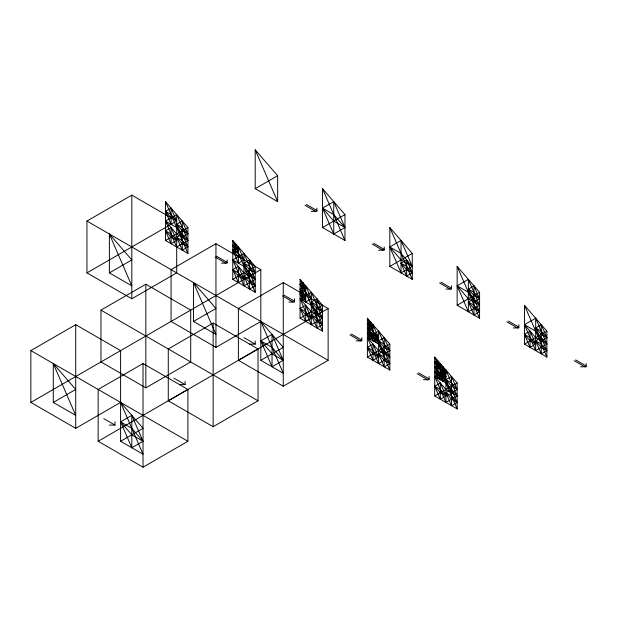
<?xml version="1.0" encoding="UTF-8"?>
<svg xmlns="http://www.w3.org/2000/svg" width="617" height="617" viewBox="0 0 617 617"><rect width="100%" height="100%" fill="white"/><g stroke="black" fill="none" stroke-linecap="round" stroke-linejoin="round"><path stroke-width="0.93" d="M86.943 221.063L131.814 195.157L176.686 221.063L86.943 272.876L86.943 221.063L328.128 360.313L328.128 308.5L283.257 282.594L238.386 308.5L238.386 360.313L283.257 386.219L328.128 360.313M171.079 208.106L165.472 211.346L171.079 224.303L171.079 208.106L176.686 221.063L171.079 214.585L165.472 211.346L171.079 217.824M176.686 214.585L165.472 221.063L176.686 246.97L187.907 240.491L176.686 214.585L176.686 272.876L131.814 298.782L86.943 272.876M171.079 227.542L165.472 230.781L171.079 243.73L176.686 240.491L171.079 227.542L171.079 243.73M182.293 221.063L176.686 224.303L182.293 237.26L187.907 234.02L182.293 221.063L182.293 250.209L187.907 246.97L182.293 234.02L176.686 237.26L182.293 250.209M109.379 272.876L131.814 259.927L109.379 234.02L109.379 272.876L131.814 285.833L109.379 234.02M165.472 240.491L187.907 227.542L165.472 201.636L165.472 240.491L187.907 253.448L187.907 227.542M255.214 188.679L277.65 175.729L255.214 149.815L255.214 188.679L277.65 201.636L277.65 175.729M30.85 350.595L75.721 324.689L120.593 350.595L120.593 441.271L143.028 454.228L120.593 402.415L75.721 428.321L30.85 402.415L30.85 350.595L187.907 441.271L187.907 389.458L143.028 363.552L98.157 389.458L98.157 441.271L143.028 467.185L187.907 441.271M100.964 310.12L145.836 284.213L190.707 310.12L190.707 361.932L145.836 387.838L100.964 361.932L100.964 310.12L258.022 400.795L258.022 348.983L213.143 323.069L168.271 348.983L168.271 400.795L213.143 426.702L258.022 400.795M215.95 243.73L171.079 269.637L171.079 321.457L215.95 347.363L260.821 321.457L283.257 347.363L260.821 360.313L260.821 269.637L215.95 243.73L215.95 347.363M235.578 243.73L232.779 245.35L235.578 251.829L238.386 250.209L235.578 243.73L235.578 251.829M238.386 246.97L232.779 250.209L238.386 263.166L243.993 259.927L238.386 246.97L238.386 263.166M243.993 253.448L232.779 259.927L243.993 285.833L255.214 279.354L243.993 253.448L243.993 285.833M333.743 201.636L322.521 208.114L333.743 234.02L344.957 227.542L333.743 201.636L333.743 234.02M238.386 266.397L232.779 269.637L238.386 282.594L238.386 266.397L243.993 279.354L238.386 276.115L232.779 269.637L238.386 272.876L243.993 279.354M255.214 272.876L249.607 266.397L243.993 263.166L249.607 269.637L255.214 272.876L249.607 259.927L243.993 263.166L249.607 276.115M232.779 279.354L255.214 266.405L232.779 240.491L232.779 279.354L255.214 292.311L255.214 266.405M322.521 227.542L344.957 214.585L322.521 188.679L322.521 227.542L344.957 240.491L344.957 214.585M30.85 402.415L260.821 269.637M53.286 402.415L75.721 389.458L53.286 363.552L53.286 402.415L75.721 415.364L53.286 363.552M193.514 321.457L215.95 308.5L193.514 282.594L193.514 321.457L215.95 334.406L193.514 282.594M249.607 289.072L255.214 285.833L249.607 272.876L243.993 276.115L249.607 289.072L249.607 259.927M302.893 282.594L300.086 284.213L302.893 290.692L305.693 289.072L302.893 282.594L302.893 290.692M305.693 285.833L300.086 289.072L305.693 302.022L311.307 298.782L305.693 285.833L305.693 302.022M302.893 292.311L300.086 293.923L302.893 300.402L305.693 298.782L302.893 292.311L302.893 300.402M311.307 292.311L300.086 298.782L311.307 324.689L322.521 318.218L311.307 292.311L311.307 324.689M401.05 240.491L389.828 246.97L401.05 272.876L412.272 266.405L401.05 240.491L401.05 272.876M305.693 305.261L300.086 308.5L305.693 321.457L311.307 318.218L305.693 305.261L305.693 321.457M316.914 298.782L311.307 302.022L316.914 314.978L322.521 311.739L316.914 298.782L316.914 327.928L322.521 324.689L316.914 311.739L311.307 314.978L316.914 327.928M131.814 415.364L120.593 421.843L131.814 447.749L143.028 441.271L131.814 415.364L131.814 447.749M272.043 334.406L260.821 340.885L272.043 366.791L283.257 360.313L272.043 334.406L272.043 366.791M300.086 318.218L322.521 305.261L300.086 279.354L300.086 318.218L322.521 331.167L322.521 305.261M389.828 266.405L412.272 253.448L389.828 227.542L389.828 266.405L412.272 279.354L412.272 253.448M406.657 259.927L401.05 263.166L406.657 276.115L412.272 272.876L406.657 259.927L406.657 276.115M143.028 415.364L187.907 389.458M258.022 348.983L168.271 400.795M328.128 308.5L238.386 360.313M98.157 441.271L143.028 415.364M120.593 441.271L143.028 428.321L120.593 402.415M370.2 321.457L367.393 323.069L370.2 329.547L373.007 327.928L370.2 321.457L370.2 329.547M373.007 324.689L367.393 327.928L373.007 340.885L378.614 337.646L373.007 324.689L373.007 340.885M370.2 331.167L367.393 332.787L370.2 339.265L373.007 337.646L370.2 331.167L370.2 339.265M378.614 331.167L367.393 337.646L378.614 363.552L389.828 357.073L378.614 331.167L378.614 363.552M468.357 279.354L457.143 285.833L468.357 311.739L479.579 305.261L468.357 279.354L468.357 311.739M375.807 334.406L373.007 336.026L375.807 342.504L384.221 337.646L389.828 350.603L384.221 353.834L375.807 334.406L375.807 342.504M373.007 344.124L367.393 347.363L373.007 360.313L378.614 357.073L373.007 344.124L373.007 360.313M473.972 285.833L468.357 289.072L473.972 302.022L479.579 298.782L473.972 285.833L473.972 314.978L479.579 311.739L473.972 298.782L468.357 302.022L473.972 314.978M367.393 357.073L389.828 344.124L367.393 318.218L367.393 357.073L389.828 370.03L389.828 344.124M457.143 305.261L479.579 292.311L457.143 266.397L457.143 305.261L479.579 318.218L479.579 292.311M384.221 366.791L389.828 363.552L384.221 350.603L378.614 353.834L384.221 366.791L384.221 337.646M437.507 360.313L434.707 361.932L437.507 368.411L440.314 366.791L437.507 360.313L437.507 368.411M440.314 363.552L434.707 366.791L440.314 379.748L445.921 376.509L440.314 363.552L440.314 379.748M437.507 370.03L434.707 371.65L437.507 378.128L440.314 376.509L437.507 370.03L437.507 378.128M443.122 366.791L440.314 368.411L443.122 374.889L445.921 373.27L443.122 366.791L443.122 381.36L451.528 376.509L457.143 389.458L451.528 392.697L443.122 373.27L440.314 374.889L443.122 381.36M445.921 370.03L434.707 376.509L445.921 402.415L457.143 395.937L445.921 370.03L445.921 402.415M535.672 318.218L524.45 324.689L535.672 350.603L546.886 344.124L535.672 318.218L535.672 350.603M440.314 382.98L434.707 386.219L440.314 399.176L445.921 395.937L440.314 382.98L440.314 399.176M530.057 331.167L524.45 334.406L530.057 347.363L535.672 344.124L530.057 331.167L530.057 347.363M541.279 324.689L535.672 327.928L541.279 340.885L546.886 337.646L541.279 324.689L541.279 353.834L546.886 350.603L541.279 337.646L535.672 340.885L541.279 353.834M434.707 395.937L457.143 382.98L434.707 357.073L434.707 395.937L457.143 408.894L457.143 382.98M524.45 344.124L546.886 331.167L524.45 305.261L524.45 344.124L546.886 357.073L546.886 331.167M451.528 405.654L457.143 402.415L451.528 389.458L445.921 392.697L451.528 405.654L451.528 376.509M311.307 211.346L316.914 211.346L316.914 208.114M378.614 250.209L384.221 250.209L384.221 246.97M221.557 263.166L227.172 263.166L227.172 259.927M445.921 289.072L451.528 289.072L451.528 285.833M288.872 302.022L294.479 302.022L294.479 298.782M513.228 327.928L518.843 327.928L518.843 324.689M356.179 340.885L361.786 340.885L361.786 337.646M249.607 344.124L255.214 344.124L255.214 340.885M580.543 366.791L586.15 366.791L586.15 363.552M423.486 379.748L429.093 379.748L429.093 376.509M179.493 384.599L185.1 384.599L185.1 381.36M109.379 425.082L114.986 425.082L114.986 421.843M306.394 204.466L316.914 210.536M373.709 243.329L384.221 249.399M441.016 282.185L451.528 288.262M508.323 321.048L518.843 327.118M575.63 359.912L586.15 365.981M304.991 205.276L315.511 211.346M372.306 244.139L382.818 250.209M439.613 282.995L450.132 289.072M506.919 321.858L517.439 327.928M574.234 360.721L584.746 366.791M216.652 256.279L227.172 262.356M283.959 295.142L294.479 301.212M351.266 334.005L361.786 340.075M418.581 372.861L429.093 378.938M215.248 257.088L225.768 263.166M282.555 295.952L293.075 302.022M349.87 334.815L360.382 340.885M417.177 373.671L427.697 379.748M243.993 337.646L255.214 344.124M260.821 360.313L283.257 373.27L260.821 321.457M173.878 378.128L185.1 384.599M103.772 418.604L114.986 425.082M311.307 298.782L305.693 292.311L300.086 289.072L305.693 295.543M243.993 259.927L238.386 253.448L232.779 250.209L238.386 256.687M524.45 305.261L546.886 357.073M457.143 266.397L479.579 318.218M389.828 227.542L412.272 279.354M434.707 357.073L457.143 408.894M322.521 188.679L344.957 240.491M367.393 318.218L389.828 370.03M255.214 149.815L277.65 201.636M300.086 279.354L322.521 331.167M232.779 240.491L255.214 292.311M165.472 201.636L187.907 253.448M283.257 282.594L283.257 386.219M213.143 323.069L213.143 426.702M145.836 284.213L145.836 387.838M143.028 363.552L143.028 467.185M131.814 195.157L131.814 298.782M75.721 324.689L75.721 428.321M473.972 292.311L468.357 289.072L473.972 295.543L479.579 298.782L473.972 292.311M541.279 331.167L535.672 327.928L541.279 334.406L546.886 337.646L541.279 331.167M333.743 214.585L322.521 208.114L333.743 221.063L344.957 227.542L333.743 214.585M401.05 253.448L389.828 246.97L401.05 259.927L412.272 266.405L401.05 253.448M468.357 292.311L457.143 285.833L468.357 298.782L479.579 305.261L468.357 292.311M535.672 331.167L524.45 324.689L535.672 337.646L546.886 344.124L535.672 331.167M406.657 266.397L401.05 263.166L406.657 269.637L412.272 272.876L406.657 266.397M473.972 305.261L468.357 302.022L473.972 308.5L479.579 311.739L473.972 305.261M530.057 337.646L524.45 334.406L530.057 340.885L535.672 344.124L530.057 337.646M541.279 344.124L535.672 340.885L541.279 347.363L546.886 350.603L541.279 344.124M235.578 246.97L232.779 245.35L235.578 248.589L238.386 250.209L235.578 246.97M302.893 285.833L300.086 284.213L302.893 287.453L305.693 289.072L302.893 285.833M370.2 324.689L367.393 323.069L370.2 326.308L373.007 327.928L370.2 324.689M437.507 363.552L434.707 361.932L437.507 365.171L440.314 366.791L437.507 363.552M443.122 370.03L440.314 368.411L443.122 371.65L445.921 373.27L443.122 370.03M373.007 331.167L367.393 327.928L373.007 334.406L378.614 337.646L373.007 331.167M440.314 370.03L434.707 366.791L440.314 373.27L445.921 376.509L440.314 370.03M302.893 295.543L300.086 293.923L302.893 297.163L305.693 298.782L302.893 295.543M370.2 334.406L367.393 332.787L370.2 336.026L373.007 337.646L370.2 334.406M375.807 337.646L373.007 336.026L375.807 339.265L384.221 344.124L389.828 350.603L384.221 347.363L375.807 337.646M437.507 373.27L434.707 371.65L437.507 374.889L440.314 376.509L437.507 373.27M443.122 376.509L440.314 374.889L443.122 378.128L451.528 382.98L457.143 389.458L451.528 386.219L443.122 376.509M182.293 227.542L176.686 224.303L182.293 230.781L187.907 234.02L182.293 227.542M316.914 305.261L311.307 302.022L316.914 308.5L322.521 311.739L316.914 305.261M176.686 227.542L165.472 221.063L176.686 234.02L187.907 240.491L176.686 227.542M243.993 266.397L232.779 259.927L243.993 272.876L255.214 279.354L243.993 266.397M311.307 305.261L300.086 298.782L311.307 311.739L322.521 318.218L311.307 305.261M378.614 344.124L367.393 337.646L378.614 350.603L389.828 357.073L378.614 344.124M445.921 382.98L434.707 376.509L445.921 389.458L457.143 395.937L445.921 382.98M171.079 234.02L165.472 230.781L171.079 237.26L176.686 240.491L171.079 234.02M182.293 240.491L176.686 237.26L182.293 243.73L187.907 246.97L182.293 240.491M249.607 279.354L243.993 276.115L249.607 282.594L255.214 285.833L249.607 279.354M305.693 311.739L300.086 308.5L305.693 314.978L311.307 318.218L305.693 311.739M316.914 318.218L311.307 314.978L316.914 321.457L322.521 324.689L316.914 318.218M373.007 350.603L367.393 347.363L373.007 353.834L378.614 357.073L373.007 350.603M384.221 357.073L378.614 353.834L384.221 360.313L389.828 363.552L384.221 357.073M440.314 389.458L434.707 386.219L440.314 392.697L445.921 395.937L440.314 389.458M451.528 395.937L445.921 392.697L451.528 399.176L457.143 402.415L451.528 395.937M272.043 347.363L260.821 340.885L272.043 353.834L283.257 360.313L272.043 347.363M131.814 428.321L120.593 421.843L131.814 434.8L143.028 441.271L131.814 428.321"/></g></svg>
